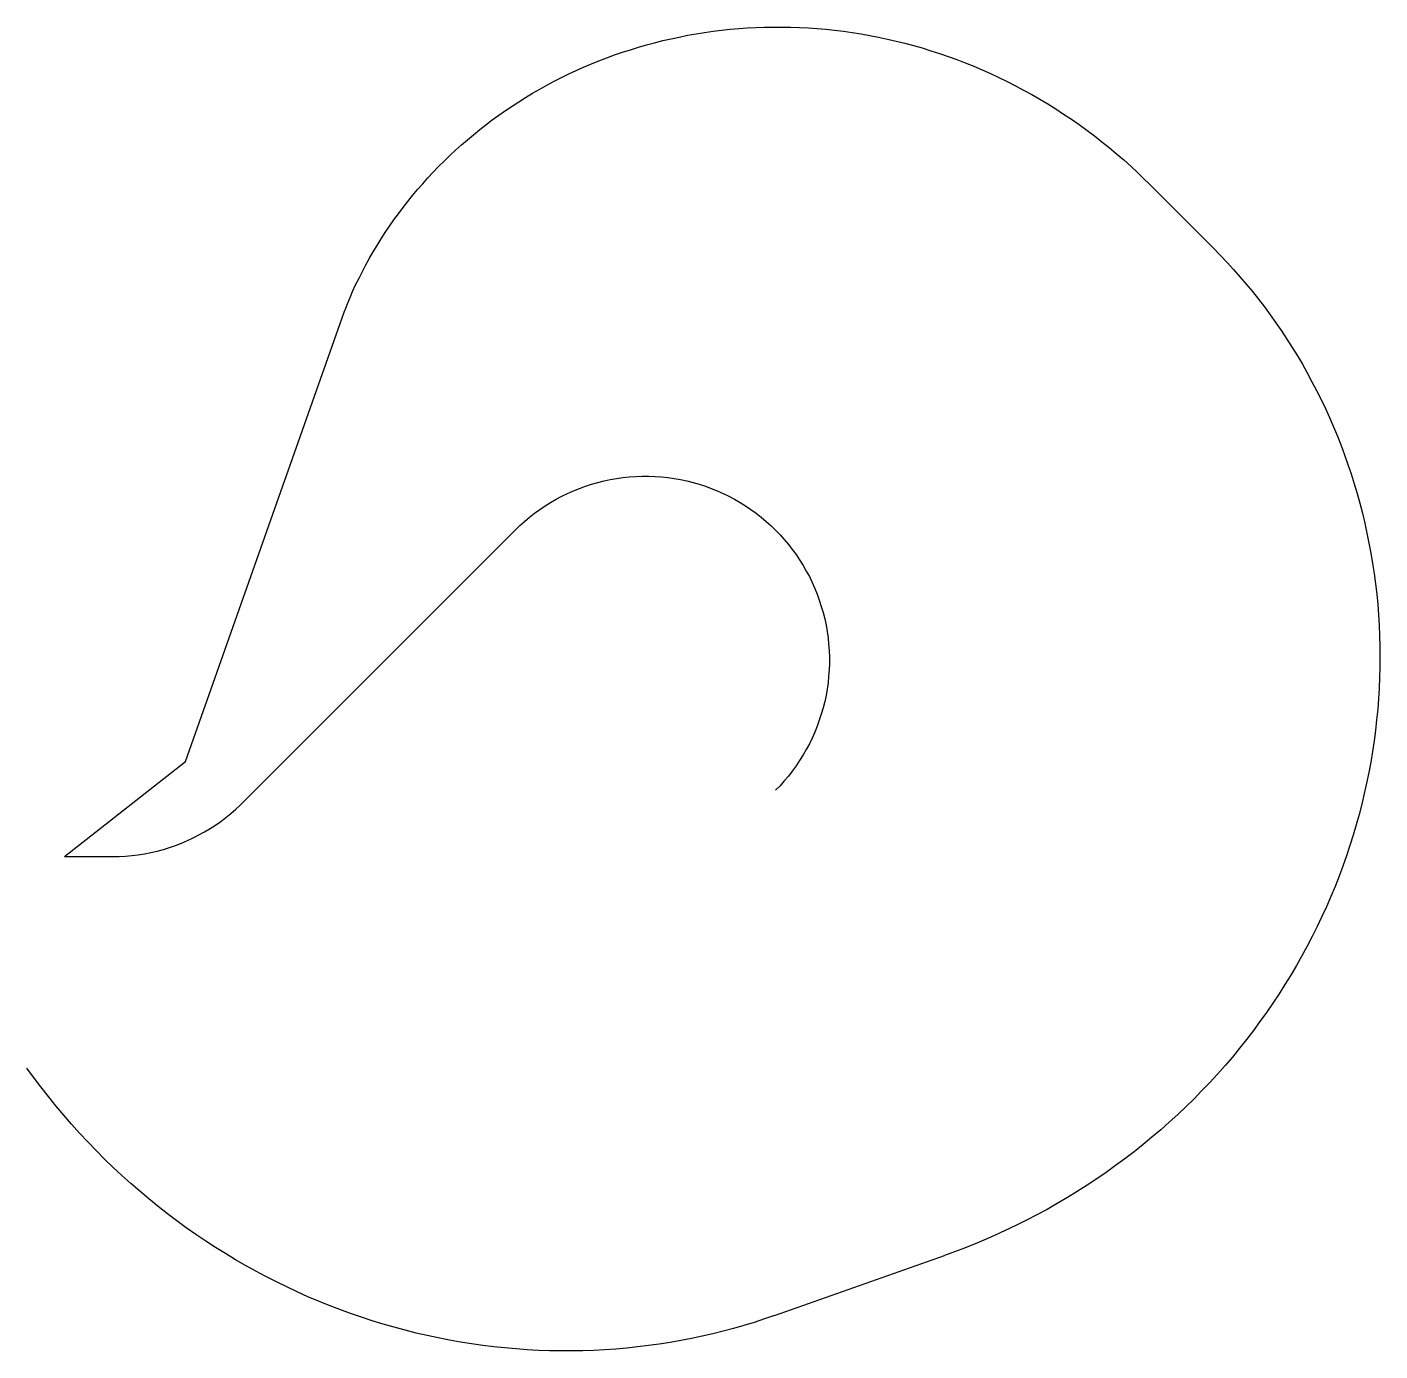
# Model space of a CAD drawing. Header units: metres. Extents: x -301 to 10571, y -3973 to 6665.
import ezdxf

# ---------------------------------------------------------------- set-up
doc = ezdxf.new("R2010")
doc.units = ezdxf.units.M

msp = doc.modelspace()

# ---------------------------------------------------------------- linework, layer by layer
at = {"layer": 'NorminalTrack', "color": 1}
msp.add_lwpolyline([(0, 0), (387, 0), (387, 0), (439, 1), (490, 4), (542, 8), (593, 14), (644, 22), (695, 32), (745, 44), (795, 57), (844, 72), (893, 89), (941, 108), (989, 128), (1035, 150), (1081, 173), (1126, 198), (1171, 225), (1214, 253), (1256, 282), (1297, 313), (1338, 346), (1377, 380), (1414, 415), (1433, 433), (1433, 433), (3623, 2623), (3623, 2623), (3660, 2659), (3698, 2693), (3738, 2727), (3778, 2758), (3820, 2789), (3863, 2818), (3907, 2845), (3951, 2871), (3997, 2895), (4043, 2918), (4090, 2939), (4138, 2958), (4187, 2975), (4236, 2991), (4285, 3006), (4336, 3018), (4386, 3029), (4437, 3038), (4488, 3045), (4539, 3050), (4591, 3054), (4642, 3056), (4694, 3056), (4746, 3054), (4797, 3050), (4848, 3045), (4899, 3038), (4950, 3029), (5001, 3018), (5051, 3006), (5100, 2991), (5150, 2975), (5198, 2958), (5246, 2939), (5293, 2918), (5339, 2895), (5385, 2871), (5430, 2845), (5473, 2818), (5516, 2789), (5558, 2758), (5599, 2727), (5638, 2693), (5677, 2659), (5714, 2623), (5750, 2586), (5784, 2547), (5817, 2508), (5849, 2467), (5879, 2426), (5908, 2383), (5936, 2339), (5961, 2294), (5986, 2249), (6008, 2202), (6029, 2155), (6049, 2107), (6066, 2059), (6082, 2010), (6096, 1960), (6109, 1910), (6120, 1860), (6129, 1809), (6136, 1758), (6141, 1706), (6145, 1655), (6147, 1603), (6147, 1552), (6145, 1500), (6141, 1449), (6136, 1397), (6129, 1346), (6120, 1295), (6109, 1245), (6096, 1195), (6082, 1145), (6066, 1096), (6049, 1047), (6029, 1000), (6008, 952), (5986, 906), (5961, 860), (5936, 816), (5908, 772), (5879, 729), (5849, 687), (5817, 647), (5784, 607), (5750, 569), (5714, 532)], dxfattribs=at)
at = {"layer": 'SubLines', "color": 5}
for p, q in [((8710, 5410), (9235, 4885)), ((5706, -3688), (7073, -3205))]:
    msp.add_line(p, q, dxfattribs=at)
msp.add_lwpolyline([(0, 0), (973, 763), (2249, 4374), (2261, 4407), (2274, 4441), (2287, 4473), (2301, 4506), (2315, 4539)], dxfattribs=at)
at = {"layer": 'WindSpiral', "color": 3}
for points in [[(2315, 4539), (2340, 4593), (2367, 4647), (2394, 4700), (2422, 4754), (2451, 4807), (2482, 4859), (2513, 4911), (2545, 4963), (2578, 5014), (2613, 5065), (2648, 5115), (2684, 5165), (2721, 5214), (2759, 5263), (2798, 5311), (2838, 5359), (2879, 5406), (2921, 5453), (2963, 5498), (3007, 5544), (3051, 5588), (3097, 5632), (3143, 5675), (3190, 5718), (3238, 5759), (3287, 5800), (3337, 5841), (3387, 5880), (3438, 5919), (3490, 5957), (3543, 5994), (3597, 6030), (3651, 6065), (3706, 6100), (3762, 6134), (3819, 6166), (3876, 6198), (3934, 6229), (3993, 6259), (4052, 6288), (4112, 6316), (4172, 6343), (4234, 6369), (4295, 6394), (4358, 6418), (4420, 6441), (4484, 6463), (4548, 6483), (4612, 6503), (4677, 6522), (4742, 6539), (4808, 6556), (4875, 6571), (4941, 6585), (5008, 6599), (5076, 6610), (5144, 6621), (5212, 6631), (5280, 6639), (5349, 6647), (5418, 6653), (5487, 6658), (5557, 6661), (5626, 6664), (5696, 6665), (5766, 6665), (5837, 6664), (5907, 6662), (5978, 6658), (6048, 6653), (6119, 6647), (6189, 6639), (6260, 6631), (6331, 6621), (6401, 6610), (6472, 6597), (6542, 6584), (6613, 6569), (6683, 6553), (6753, 6535), (6823, 6517), (6893, 6497), (6963, 6475), (7032, 6453), (7101, 6429), (7170, 6404), (7238, 6378), (7307, 6350), (7375, 6322), (7442, 6292), (7509, 6260), (7576, 6228), (7642, 6194), (7708, 6159), (7773, 6123), (7838, 6086), (7902, 6047), (7966, 6007), (8029, 5966), (8092, 5924), (8154, 5881), (8215, 5837), (8276, 5791), (8336, 5744), (8395, 5696), (8454, 5647), (8512, 5597), (8569, 5546), (8625, 5493), (8680, 5440), (8710, 5410)], [(9235, 4885), (9289, 4830), (9342, 4774), (9395, 4717), (9446, 4659), (9497, 4599), (9547, 4539), (9595, 4478), (9643, 4416), (9690, 4353), (9735, 4289), (9780, 4224), (9824, 4158), (9866, 4091), (9908, 4023), (9948, 3955), (9987, 3886), (10025, 3815), (10062, 3744), (10098, 3673), (10133, 3600), (10166, 3527), (10198, 3453), (10229, 3379), (10259, 3303), (10287, 3227), (10314, 3151), (10340, 3074), (10364, 2996), (10388, 2918), (10409, 2839), (10430, 2759), (10449, 2679), (10467, 2599), (10483, 2518), (10499, 2437), (10512, 2355), (10524, 2273), (10535, 2191), (10545, 2108), (10553, 2025), (10559, 1942), (10564, 1858), (10568, 1774), (10570, 1690), (10571, 1606), (10570, 1521), (10568, 1437), (10564, 1352), (10559, 1268), (10553, 1183), (10544, 1098), (10535, 1013), (10524, 929), (10511, 844), (10497, 759), (10481, 675), (10464, 590), (10445, 506), (10425, 422), (10403, 338), (10380, 254), (10355, 171), (10329, 88), (10302, 5), (10272, -77), (10242, -159), (10210, -241), (10176, -322), (10141, -403), (10104, -483), (10066, -562), (10027, -642), (9986, -720), (9943, -798), (9900, -876), (9854, -953), (9808, -1029), (9760, -1104), (9710, -1179), (9659, -1253), (9607, -1326), (9554, -1398), (9499, -1470), (9442, -1541), (9385, -1611), (9326, -1680), (9266, -1748), (9204, -1815), (9141, -1881), (9077, -1946), (9012, -2010), (8946, -2073), (8878, -2135), (8809, -2196), (8739, -2256), (8668, -2315), (8595, -2372), (8522, -2429), (8447, -2484), (8372, -2538), (8295, -2591), (8217, -2642), (8139, -2692), (8059, -2741), (7978, -2789), (7896, -2835), (7814, -2880), (7730, -2923), (7646, -2965), (7560, -3006), (7474, -3045), (7387, -3083), (7300, -3120), (7211, -3154), (7122, -3188), (7073, -3205)], [(5706, -3688), (5625, -3716), (5543, -3743), (5460, -3768), (5377, -3792), (5293, -3814), (5209, -3835), (5124, -3855), (5039, -3873), (4953, -3889), (4867, -3904), (4780, -3918), (4693, -3930), (4606, -3941), (4518, -3950), (4430, -3958), (4342, -3964), (4254, -3968), (4165, -3971), (4076, -3973), (3987, -3973), (3898, -3971), (3809, -3968), (3719, -3963), (3630, -3957), (3540, -3949), (3451, -3940), (3361, -3928), (3272, -3916), (3182, -3902), (3093, -3886), (3004, -3868), (2915, -3849), (2826, -3829), (2738, -3807), (2649, -3783), (2561, -3758), (2474, -3731), (2386, -3702), (2299, -3672), (2213, -3641), (2126, -3608), (2041, -3573), (1955, -3537), (1871, -3499), (1786, -3459), (1703, -3418), (1619, -3376), (1537, -3332), (1455, -3287), (1374, -3240), (1293, -3191), (1214, -3141), (1135, -3090), (1056, -3037), (979, -2983), (902, -2927), (827, -2870), (752, -2811), (678, -2751), (605, -2690), (533, -2627), (462, -2563), (392, -2498), (322, -2431), (255, -2363), (188, -2293), (122, -2223), (57, -2151), (-6, -2078), (-68, -2004), (-129, -1928), (-189, -1851), (-248, -1773), (-301, -1701)]]:
    msp.add_lwpolyline(points, dxfattribs=at)

doc.saveas('drawing.dxf')
